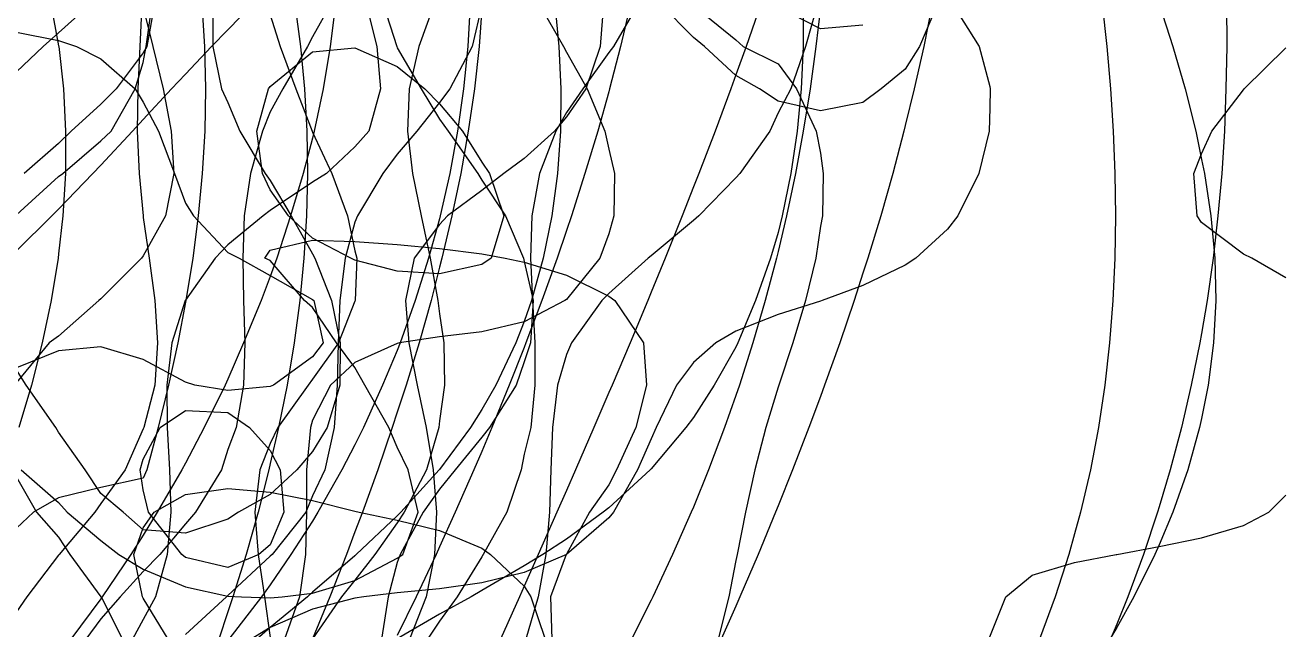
# Model space of a CAD drawing. Header units: metres. Extents: x 350990 to 353010, y 7454990 to 7457010.
# Drawn here: x 352252.1 to 352548.6, y 7455962.2 to 7456105.1 of the extents above; entities that cross this region are included whole.
import ezdxf

# ---------------------------------------------------------------- set-up
doc = ezdxf.new("R2010")
doc.units = ezdxf.units.M

msp = doc.modelspace()

# ---------------------------------------------------------------- linework, layer by layer
at = {"layer": 'CU_0p2_RL1000'}
msp.add_polyline3d([(352336.712, 7456110, 1000), (352339.888, 7456100, 1000), (352340, 7456099.752, 1000), (352345.638, 7456090, 1000), (352350, 7456082.831, 1000), (352352.07, 7456080, 1000), (352359.063, 7456070, 1000), (352360, 7456068.427, 1000), (352365.574, 7456060, 1000), (352369.841, 7456050, 1000), (352370, 7456049.207, 1000), (352372.097, 7456040, 1000), (352371.525, 7456030, 1000), (352370, 7456025.58, 1000), (352368.112, 7456020, 1000), (352361.81, 7456010, 1000), (352360, 7456007.766, 1000), (352353.669, 7456000, 1000), (352350, 7455995.486, 1000), (352346.097, 7455990, 1000), (352340.703, 7455980, 1000), (352340, 7455978.101, 1000), (352337.886, 7455970, 1000), (352336.26, 7455960, 1000)], dxfattribs=at)
at = {"layer": 'CU_0p2_RL1100'}
msp.add_polyline3d([(352373.55, 7456110, 1100), (352379.275, 7456100, 1100), (352380, 7456098.713, 1100), (352384.863, 7456090, 1100), (352389.028, 7456080, 1100), (352390, 7456075.802, 1100), (352391.313, 7456070, 1100), (352391.2, 7456060, 1100), (352390, 7456055.744, 1100), (352387.91, 7456050, 1100), (352380, 7456040.271, 1100), (352379.596, 7456040, 1100), (352370, 7456034.96, 1100), (352360, 7456032.623, 1100), (352350, 7456031.419, 1100), (352340.56, 7456030, 1100), (352340, 7456029.886, 1100), (352330, 7456025.365, 1100), (352324.254, 7456020, 1100), (352320, 7456011.735, 1100), (352319.489, 7456010, 1100), (352318.556, 7456000, 1100), (352318.526, 7455990, 1100), (352318.292, 7455980, 1100), (352316.893, 7455970, 1100), (352313.373, 7455960, 1100)], dxfattribs=at)
at = {"layer": 'CU_0p2_RL1200'}
msp.add_polyline3d([(352360, 7456109.791, 1200), (352357.689, 7456100, 1200), (352352.446, 7456090, 1200), (352350, 7456086.782, 1200), (352344.629, 7456080, 1200), (352340, 7456074.588, 1200), (352336.607, 7456070, 1200), (352330.598, 7456060, 1200), (352330, 7456058.503, 1200), (352327.686, 7456050, 1200), (352326.4, 7456040, 1200), (352326.007, 7456030, 1200), (352325.831, 7456020, 1200), (352325.121, 7456010, 1200), (352322.924, 7456000, 1200), (352320, 7455993.85, 1200), (352318.366, 7455990, 1200), (352310.412, 7455980, 1200), (352310, 7455979.615, 1200), (352300, 7455970.316, 1200), (352299.67, 7455970, 1200), (352290, 7455961.144, 1200)], dxfattribs=at)
at = {"layer": 'CU_0p2_RL600'}
for points in [[(352467.661, 7456110, 600), (352463.395, 7456100, 600), (352460, 7456094.668, 600), (352454.375, 7456090, 600), (352450, 7456086.779, 600), (352440, 7456084.802, 600), (352430, 7456087.127, 600), (352425.634, 7456090, 600), (352420, 7456093.2, 600), (352412.633, 7456100, 600), (352410, 7456102.156, 600), (352402.198, 7456110, 600)], [(352251.107, 7456000, 600), (352260, 7455992.329, 600), (352262.049, 7455990, 600), (352270, 7455983.34, 600), (352274.257, 7455980, 600), (352280, 7455976.578, 600), (352290, 7455972.414, 600), (352300, 7455970.149, 600), (352303.209, 7455970, 600), (352310, 7455969.762, 600), (352312.837, 7455970, 600), (352320, 7455970.908, 600), (352330, 7455973.921, 600), (352340, 7455979.188, 600), (352341.298, 7455980, 600), (352344.975, 7455990, 600), (352342.622, 7456000, 600), (352340, 7456005.411, 600), (352337.992, 7456010, 600), (352332.353, 7456020, 600), (352330, 7456024.17, 600), (352325.684, 7456030, 600), (352320, 7456038.377, 600), (352318.069, 7456040, 600), (352310, 7456049.448, 600), (352308.7, 7456050, 600), (352310, 7456051.902, 600), (352320, 7456054.27, 600), (352330, 7456053.961, 600), (352340, 7456053.283, 600), (352350, 7456052.338, 600), (352360, 7456051.033, 600), (352365.522, 7456050, 600), (352370, 7456049.06, 600), (352380, 7456046.026, 600), (352390, 7456041.023, 600), (352391.407, 7456040, 600), (352398.156, 7456030, 600), (352398.938, 7456020, 600), (352396.367, 7456010, 600), (352391.83, 7456000, 600), (352390, 7455996.524, 600), (352385.42, 7455990, 600), (352380, 7455980.108, 600), (352379.907, 7455980, 600), (352376.239, 7455970, 600), (352376.548, 7455960, 600)]]:
    msp.add_polyline3d(points, dxfattribs=at)
at = {"layer": 'CU_0p2_RL700'}
for points in [[(352410, 7456109.709, 700), (352420, 7456101.607, 700), (352421.747, 7456100, 700), (352430, 7456095.95, 700), (352434.341, 7456090, 700), (352438.973, 7456080, 700), (352440, 7456074.828, 700), (352440.637, 7456070, 700), (352440.46, 7456060, 700), (352440, 7456057.553, 700), (352438.934, 7456050, 700), (352436.502, 7456040, 700), (352433.461, 7456030, 700), (352430.146, 7456020, 700), (352430, 7456019.554, 700), (352427.116, 7456010, 700), (352424.47, 7456000, 700), (352422.264, 7455990, 700), (352420.298, 7455980, 700), (352420, 7455978.604, 700), (352418.317, 7455970, 700), (352415.796, 7455960, 700)], [(352450, 7456105.089, 700), (352440, 7456104.217, 700), (352430, 7456109.353, 700)]]:
    msp.add_polyline3d(points, dxfattribs=at)
at = {"layer": 'CU_0p2_RL800'}
msp.add_polyline3d([(352439.29, 7456110, 800), (352436.444, 7456100, 800), (352432.989, 7456090, 800), (352430, 7456084.351, 800), (352428.079, 7456080, 800), (352420.964, 7456070, 800), (352420, 7456068.981, 800), (352411.27, 7456060, 800), (352410, 7456058.893, 800), (352400, 7456050.566, 800), (352399.309, 7456050, 800), (352390, 7456041.676, 800), (352388.323, 7456040, 800), (352381.153, 7456030, 800), (352380, 7456027.277, 800), (352377.853, 7456020, 800), (352376.677, 7456010, 800), (352376.325, 7456000, 800), (352375.98, 7455990, 800), (352375.088, 7455980, 800), (352373.295, 7455970, 800), (352370.4, 7455960, 800)], dxfattribs=at)
at = {"layer": 'CU_0p2_RL900'}
msp.add_polyline3d([(352396.896, 7456110, 900), (352391.084, 7456100, 900), (352390, 7456098.579, 900), (352383.886, 7456090, 900), (352380, 7456084.438, 900), (352377.507, 7456080, 900), (352373.643, 7456070, 900), (352371.796, 7456060, 900), (352371.481, 7456050, 900), (352371.954, 7456040, 900), (352372.5, 7456030, 900), (352372.532, 7456020, 900), (352371.538, 7456010, 900), (352370, 7456003.757, 900), (352369.294, 7456000, 900), (352365.928, 7455990, 900), (352360.324, 7455980, 900), (352360, 7455979.513, 900), (352354.13, 7455970, 900), (352350, 7455964.274, 900), (352347.169, 7455960, 900)], dxfattribs=at)
at = {"layer": 'CU_0p4_RL1000'}
msp.add_polyline3d([(352310, 7456107.527, 1000), (352312.323, 7456100, 1000), (352316.004, 7456090, 1000), (352319.919, 7456080, 1000), (352320, 7456079.783, 1000), (352324.532, 7456070, 1000), (352328.239, 7456060, 1000), (352330, 7456051.727, 1000), (352330.464, 7456050, 1000), (352330.054, 7456040, 1000), (352330, 7456039.853, 1000), (352326.106, 7456030, 1000), (352320, 7456021.455, 1000), (352318.926, 7456020, 1000), (352311.798, 7456010, 1000), (352310, 7456006.287, 1000), (352307.549, 7456000, 1000), (352306.377, 7455990, 1000), (352307.132, 7455980, 1000), (352308.653, 7455970, 1000), (352310, 7455960.426, 1000)], dxfattribs=at)
at = {"layer": 'CU_0p4_RL1100'}
msp.add_polyline3d([(352332.632, 7456110, 1100), (352335.157, 7456100, 1100), (352336.071, 7456090, 1100), (352333.257, 7456080, 1100), (352330, 7456076.364, 1100), (352323.278, 7456070, 1100), (352320, 7456067.963, 1100), (352310, 7456061.319, 1100), (352308.285, 7456060, 1100), (352300, 7456053.193, 1100), (352296.945, 7456050, 1100), (352290, 7456040.137, 1100), (352289.926, 7456040, 1100), (352286.767, 7456030, 1100), (352285.581, 7456020, 1100), (352285.647, 7456010, 1100), (352286.196, 7456000, 1100), (352286.47, 7455990, 1100), (352285.67, 7455980, 1100), (352282.867, 7455970, 1100), (352280, 7455964.653, 1100), (352277.443, 7455960, 1100)], dxfattribs=at)
at = {"layer": 'CU_0p4_RL1200'}
msp.add_polyline3d([(352324.347, 7456110, 1200), (352320, 7456102.281, 1200), (352318.835, 7456100, 1200), (352312.939, 7456090, 1200), (352310, 7456084.612, 1200), (352308.156, 7456080, 1200), (352305.325, 7456070, 1200), (352303.86, 7456060, 1200), (352303.481, 7456050, 1200), (352303.706, 7456040, 1200), (352303.965, 7456030, 1200), (352303.64, 7456020, 1200), (352301.971, 7456010, 1200), (352300, 7456004.823, 1200), (352298.44, 7456000, 1200), (352292.366, 7455990, 1200), (352290, 7455987.286, 1200), (352283.9, 7455980, 1200), (352280, 7455976.033, 1200), (352274.548, 7455970, 1200), (352270, 7455964.854, 1200), (352266.384, 7455960, 1200)], dxfattribs=at)
at = {"layer": 'CU_0p4_RL700'}
msp.add_polyline3d([(352310, 7456066.153, 700), (352308.15, 7456070, 700), (352306.842, 7456080, 700), (352309.615, 7456090, 700), (352310, 7456090.56, 700), (352320, 7456098.776, 700), (352330, 7456099.689, 700), (352340, 7456095.287, 700), (352346.491, 7456090, 700), (352350, 7456086.451, 700), (352355.404, 7456080, 700), (352360, 7456072.681, 700), (352361.813, 7456070, 700), (352365.207, 7456060, 700), (352362.164, 7456050, 700), (352360, 7456048.518, 700), (352350, 7456046.343, 700), (352340, 7456046.944, 700), (352330, 7456049.526, 700), (352329.032, 7456050, 700), (352320, 7456054.742, 700), (352314.285, 7456060, 700)], close=True, dxfattribs=at)
msp.add_polyline3d([(352285.863, 7455960, 700), (352280, 7455969.689, 700), (352279.8, 7455970, 700), (352277.801, 7455980, 700), (352280, 7455986.361, 700), (352282.592, 7455990, 700), (352290, 7455994.189, 700), (352300, 7455995.58, 700), (352310, 7455994.717, 700), (352320, 7455992.749, 700), (352330, 7455990.252, 700), (352330.987, 7455990, 700), (352340, 7455988.12, 700), (352350, 7455985.726, 700), (352360, 7455981.49, 700), (352362.028, 7455980, 700), (352370, 7455972.558, 700), (352371.534, 7455970, 700), (352374.982, 7455960, 700)], dxfattribs=at)
at = {"layer": 'CU_0p4_RL800'}
for points in [[(352250, 7456060.263, 800), (352260, 7456069.335, 800), (352260.996, 7456070, 800), (352270, 7456077.711, 800), (352272.409, 7456080, 800), (352278.109, 7456090, 800), (352280, 7456096.229, 800), (352280.656, 7456100, 800), (352282.119, 7456110, 800)], [(352388.765, 7456110, 800), (352387.952, 7456100, 800), (352384.538, 7456090, 800), (352380, 7456083.439, 800), (352377.184, 7456080, 800), (352370, 7456073.543, 800), (352365.176, 7456070, 800), (352360, 7456066.019, 800), (352351.841, 7456060, 800), (352350, 7456057.944, 800), (352343.999, 7456050, 800), (352341.947, 7456040, 800), (352342.769, 7456030, 800), (352344.737, 7456020, 800), (352346.835, 7456010, 800), (352348.463, 7456000, 800), (352349.241, 7455990, 800), (352348.837, 7455980, 800), (352346.866, 7455970, 800), (352342.935, 7455960, 800)]]:
    msp.add_polyline3d(points, dxfattribs=at)
at = {"layer": 'CU_0p4_RL900'}
msp.add_polyline3d([(352348.726, 7456110, 900), (352345.083, 7456100, 900), (352342.811, 7456090, 900), (352342.447, 7456080, 900), (352343.631, 7456070, 900), (352345.65, 7456060, 900), (352347.816, 7456050, 900), (352349.63, 7456040, 900), (352350, 7456036.876, 900), (352350.992, 7456030, 900), (352351.207, 7456020, 900), (352350, 7456011.599, 900), (352349.809, 7456010, 900), (352346.907, 7456000, 900), (352341.674, 7455990, 900), (352340, 7455987.522, 900), (352334.686, 7455980, 900), (352330, 7455973.947, 900), (352326.824, 7455970, 900), (352320, 7455960.069, 900)], dxfattribs=at)
at = {"layer": 'CU_0p8_RL1000'}
for points in [[(352250, 7456171.023, 1000), (352259.757, 7456170, 1000), (352260, 7456169.789, 1000), (352267.406, 7456160, 1000), (352270, 7456154.62, 1000), (352271.583, 7456150, 1000), (352273.724, 7456140, 1000), (352275.418, 7456130, 1000), (352277.327, 7456120, 1000), (352279.777, 7456110, 1000), (352280, 7456109.223, 1000), (352282.219, 7456100, 1000), (352284.661, 7456090, 1000), (352286.603, 7456080, 1000), (352287.205, 7456070, 1000), (352285.276, 7456060, 1000), (352280, 7456050.554, 1000), (352279.578, 7456050, 1000), (352270, 7456040.414, 1000), (352269.462, 7456040, 1000), (352260, 7456031.601, 1000), (352257.785, 7456030, 1000), (352250, 7456020.683, 1000)], [(352250, 7455998.331, 1000), (352254.752, 7455990, 1000), (352260, 7455984.096, 1000), (352262.62, 7455980, 1000), (352270, 7455970.053, 1000), (352270.031, 7455970, 1000), (352275.058, 7455960, 1000), (352277.955, 7455950, 1000), (352277.09, 7455940, 1000), (352270.417, 7455930, 1000), (352270, 7455929.641, 1000), (352260, 7455926.856, 1000), (352250, 7455928.985, 1000)]]:
    msp.add_polyline3d(points, dxfattribs=at)
at = {"layer": 'CU_0p8_RL1100'}
msp.add_polyline3d([(352250, 7456123.148, 1100), (352258.955, 7456130, 1100), (352260, 7456130.9, 1100), (352270, 7456131.501, 1100), (352271.619, 7456130, 1100), (352280, 7456121.223, 1100), (352280.553, 7456120, 1100), (352282.616, 7456110, 1100), (352280.852, 7456100, 1100), (352280, 7456098.57, 1100), (352273.56, 7456090, 1100), (352270, 7456086.394, 1100), (352262.924, 7456080, 1100), (352260, 7456077.108, 1100), (352251.861, 7456070, 1100)], dxfattribs=at)
at = {"layer": 'CU_0p8_RL1200'}
msp.add_polyline3d([(352279.689, 7456110, 1200), (352279.215, 7456100, 1200), (352278.708, 7456090, 1200), (352278.586, 7456080, 1200), (352279.027, 7456070, 1200), (352279.953, 7456060, 1200), (352280, 7456059.624, 1200), (352281.398, 7456050, 1200), (352282.689, 7456040, 1200), (352283.318, 7456030, 1200), (352282.72, 7456020, 1200), (352280.139, 7456010, 1200), (352280, 7456009.711, 1200), (352275.748, 7456000, 1200), (352270, 7455992.048, 1200), (352268.582, 7455990, 1200), (352260.14, 7455980, 1200), (352260, 7455979.838, 1200), (352252.483, 7455970, 1200), (352250, 7455966.448, 1200)], dxfattribs=at)
at = {"layer": 'CU_0p8_RL800'}
msp.add_polyline3d([(352280, 7455995.338, 800), (352279.284, 7456000, 800), (352280, 7456002.577, 800), (352283.994, 7456010, 800), (352290, 7456014.022, 800), (352300, 7456013.544, 800), (352305.104, 7456010, 800), (352310, 7456004.633, 800), (352312.314, 7456000, 800), (352313.205, 7455990, 800), (352310, 7455982.315, 800), (352307.3, 7455980, 800), (352300, 7455976.925, 800), (352290, 7455979.303, 800), (352289.13, 7455980, 800), (352281.198, 7455990, 800)], close=True, dxfattribs=at)
at = {"layer": 'CU_0p8_RL900'}
msp.add_polyline3d([(352296.413, 7456110, 900), (352296.401, 7456100, 900), (352298.489, 7456090, 900), (352300, 7456086.794, 900), (352302.847, 7456080, 900), (352308.804, 7456070, 900), (352310, 7456068.365, 900), (352314.974, 7456060, 900), (352320, 7456051.024, 900), (352320.493, 7456050, 900), (352324.431, 7456040, 900), (352326.553, 7456030, 900), (352326.418, 7456020, 900), (352323.417, 7456010, 900), (352320, 7456004.32, 900), (352316.27, 7456000, 900), (352310, 7455994.179, 900), (352302.486, 7455990, 900), (352300, 7455988.34, 900), (352290, 7455985.031, 900), (352280, 7455985.868, 900), (352275.217, 7455990, 900), (352270, 7455994.474, 900), (352266.254, 7456000, 900), (352260, 7456008.953, 900), (352259.308, 7456010, 900), (352252.324, 7456020, 900), (352250, 7456023.657, 900)], dxfattribs=at)
at = {"layer": 'IMP_RL500'}
msp.add_polyline3d([(352305.895, 7456110, 500), (352300, 7456104.005, 500), (352296.128, 7456100, 500), (352290, 7456093.507, 500), (352286.701, 7456090, 500), (352280, 7456082.759, 500), (352277.417, 7456080, 500), (352270, 7456072.033, 500), (352268.057, 7456070, 500), (352260, 7456061.625, 500), (352258.373, 7456060, 500), (352250, 7456051.775, 500)], dxfattribs=at)
at = {"layer": 'IMP_RL600'}
msp.add_polyline3d([(352267.55, 7456110, 600), (352260, 7456103.29, 600), (352256.363, 7456100, 600), (352250, 7456094.063, 600)], dxfattribs=at)
at = {"layer": 'PHY_RL1000'}
for points in [[(352520.04, 7456110, 1000), (352523.302, 7456100, 1000), (352526.2, 7456090, 1000), (352528.677, 7456080, 1000), (352530, 7456073.347, 1000), (352530.718, 7456070, 1000), (352532.266, 7456060, 1000), (352533.18, 7456050, 1000), (352533.408, 7456040, 1000), (352532.903, 7456030, 1000), (352531.629, 7456020, 1000), (352530, 7456012.118, 1000), (352529.58, 7456010, 1000), (352526.829, 7456000, 1000), (352523.295, 7455990, 1000), (352520, 7455982.347, 1000), (352519.012, 7455980, 1000), (352514.063, 7455970, 1000), (352510, 7455962.82, 1000), (352508.405, 7455960, 1000)], [(352250, 7456103.402, 1000), (352260, 7456101.416, 1000), (352264.197, 7456100, 1000), (352270, 7456097.147, 1000), (352278.081, 7456090, 1000), (352280, 7456086.868, 1000), (352283.584, 7456080, 1000), (352287.355, 7456070, 1000), (352290, 7456062.992, 1000), (352291.832, 7456060, 1000), (352300, 7456051.349, 1000), (352302.655, 7456050, 1000), (352310, 7456045.954, 1000), (352320, 7456040.24, 1000), (352320.271, 7456040, 1000), (352322.505, 7456030, 1000), (352320, 7456026.727, 1000), (352310.779, 7456020, 1000), (352310, 7456019.729, 1000), (352300, 7456018.773, 1000), (352292.167, 7456020, 1000), (352290, 7456020.718, 1000), (352280, 7456026.131, 1000), (352270, 7456029.117, 1000), (352260, 7456028.176, 1000), (352250, 7456024.148, 1000)]]:
    msp.add_polyline3d(points, dxfattribs=at)
at = {"layer": 'PHY_RL1100'}
msp.add_polyline3d([(352440, 7456109.151, 1100), (352438.944, 7456100, 1100), (352437.561, 7456090, 1100), (352435.943, 7456080, 1100), (352434.083, 7456070, 1100), (352431.974, 7456060, 1100), (352430, 7456051.64, 1100), (352429.605, 7456050, 1100), (352426.949, 7456040, 1100), (352424.03, 7456030, 1100), (352420.843, 7456020, 1100), (352420, 7456017.549, 1100), (352417.343, 7456010, 1100), (352413.558, 7456000, 1100), (352410, 7455991.23, 1100), (352409.489, 7455990, 1100), (352405.08, 7455980, 1100), (352400.394, 7455970, 1100), (352400, 7455969.202, 1100), (352395.361, 7455960, 1100)], dxfattribs=at)
at = {"layer": 'PHY_RL1200'}
msp.add_polyline3d([(352395.093, 7456110, 1200), (352392.753, 7456100, 1200), (352390.191, 7456090, 1200), (352390, 7456089.313, 1200), (352387.375, 7456080, 1200), (352384.363, 7456070, 1200), (352381.168, 7456060, 1200), (352380, 7456056.532, 1200), (352377.759, 7456050, 1200), (352374.168, 7456040, 1200), (352370.426, 7456030, 1200), (352370, 7456028.903, 1200), (352366.478, 7456020, 1200), (352362.386, 7456010, 1200), (352360, 7456004.345, 1200), (352358.135, 7456000, 1200), (352353.719, 7455990, 1200), (352350, 7455981.819, 1200), (352349.163, 7455980, 1200), (352344.447, 7455970, 1200), (352340, 7455960.855, 1200)], dxfattribs=at)
at = {"layer": 'PHY_RL800'}
for points in [[(352550, 7456045.389, 800), (352541.901, 7456050, 800), (352540, 7456050.945, 800), (352530, 7456058.419, 800), (352528.975, 7456060, 800), (352528.198, 7456070, 800), (352530, 7456074.699, 800), (352532.463, 7456080, 800), (352540, 7456089.832, 800), (352540.149, 7456090, 800), (352550, 7456099.71, 800)], [(352480, 7455960.561, 800), (352483.809, 7455970, 800), (352490, 7455975.146, 800), (352500, 7455978.144, 800), (352509.912, 7455980, 800), (352510, 7455980.014, 800), (352520, 7455981.886, 800), (352530, 7455983.963, 800), (352540, 7455986.888, 800), (352545.957, 7455990, 800), (352550, 7455994.043, 800)]]:
    msp.add_polyline3d(points, dxfattribs=at)
at = {"layer": 'PHY_RL900'}
msp.add_polyline3d([(352471.168, 7456110, 900), (352477.483, 7456100, 900), (352480, 7456090.592, 900), (352480.105, 7456090, 900), (352480, 7456085.504, 900), (352479.875, 7456080, 900), (352477.391, 7456070, 900), (352472.501, 7456060, 900), (352470, 7456056.875, 900), (352462.527, 7456050, 900), (352460, 7456048.348, 900), (352450, 7456043.565, 900), (352440.398, 7456040, 900), (352440, 7456039.859, 900), (352430, 7456036.752, 900), (352420, 7456032.775, 900), (352415.253, 7456030, 900), (352410, 7456025.398, 900), (352405.979, 7456020, 900), (352401.146, 7456010, 900), (352400, 7456007.372, 900), (352396.797, 7456000, 900), (352391.073, 7455990, 900), (352390, 7455988.687, 900), (352380.007, 7455980, 900), (352380, 7455979.995, 900), (352370, 7455975.813, 900), (352360, 7455973.364, 900), (352350, 7455971.952, 900), (352340, 7455970.959, 900), (352332.123, 7455970, 900), (352330, 7455969.69, 900), (352320, 7455967.088, 900), (352310, 7455962.765, 900), (352305.488, 7455960, 900)], dxfattribs=at)
at = {"layer": 'POT_RL1000'}
msp.add_polyline3d([(352315.803, 7456110, 1000), (352317.169, 7456100, 1000), (352318.113, 7456090, 1000), (352318.648, 7456080, 1000), (352318.786, 7456070, 1000), (352318.541, 7456060, 1000), (352317.924, 7456050, 1000), (352316.947, 7456040, 1000), (352315.621, 7456030, 1000), (352313.956, 7456020, 1000), (352311.965, 7456010, 1000), (352310, 7456001.499, 1000), (352309.665, 7456000, 1000), (352307.117, 7455990, 1000), (352304.286, 7455980, 1000), (352301.183, 7455970, 1000), (352300, 7455966.503, 1000), (352297.845, 7455960, 1000)], dxfattribs=at)
at = {"layer": 'POT_RL1100'}
msp.add_polyline3d([(352293.807, 7456110, 1100), (352294.496, 7456100, 1100), (352294.72, 7456090, 1100), (352294.52, 7456080, 1100), (352293.928, 7456070, 1100), (352292.974, 7456060, 1100), (352291.681, 7456050, 1100), (352290.069, 7456040, 1100), (352290, 7456039.648, 1100), (352288.171, 7456030, 1100), (352285.992, 7456020, 1100), (352283.545, 7456010, 1100), (352280.84, 7456000, 1100), (352280, 7455998.05, 1100), (352270, 7455995.838, 1100), (352260, 7455993.432, 1100), (352254.076, 7455990, 1100), (352250, 7455986.221, 1100)], dxfattribs=at)
at = {"layer": 'POT_RL500'}
msp.add_polyline3d([(352535.939, 7456110, 500), (352535.99, 7456100, 500), (352535.826, 7456090, 500), (352535.436, 7456080, 500), (352534.807, 7456070, 500), (352533.925, 7456060, 500), (352532.776, 7456050, 500), (352531.341, 7456040, 500), (352530, 7456032.262, 500), (352529.614, 7456030, 500), (352527.617, 7456020, 500), (352525.295, 7456010, 500), (352522.633, 7456000, 500), (352520, 7455991.274, 500), (352519.619, 7455990, 500), (352516.301, 7455980, 500), (352512.612, 7455970, 500), (352510, 7455963.556, 500), (352508.556, 7455960, 500)], dxfattribs=at)
at = {"layer": 'POT_RL600'}
msp.add_polyline3d([(352506.574, 7456110, 600), (352507.657, 7456100, 600), (352508.523, 7456090, 600), (352509.161, 7456080, 600), (352509.556, 7456070, 600), (352509.692, 7456060, 600), (352509.548, 7456050, 600), (352509.103, 7456040, 600), (352508.333, 7456030, 600), (352507.21, 7456020, 600), (352505.708, 7456010, 600), (352503.794, 7456000, 600), (352501.44, 7455990, 600), (352500, 7455984.876, 600), (352498.659, 7455980, 600), (352495.448, 7455970, 600), (352491.737, 7455960, 600)], dxfattribs=at)
at = {"layer": 'POT_RL700'}
msp.add_polyline3d([(352466.387, 7456110, 700), (352464.403, 7456100, 700), (352462.163, 7456090, 700), (352460, 7456081.33, 700), (352459.687, 7456080, 700), (352457.078, 7456070, 700), (352454.238, 7456060, 700), (352451.168, 7456050, 700), (352450, 7456046.472, 700), (352447.958, 7456040, 700), (352444.584, 7456030, 700), (352440.996, 7456020, 700), (352440, 7456017.383, 700), (352437.295, 7456010, 700), (352433.435, 7456000, 700), (352430, 7455991.525, 700), (352429.398, 7455990, 700), (352425.27, 7455980, 700), (352420.973, 7455970, 700), (352420, 7455967.824, 700), (352416.56, 7455960, 700)], dxfattribs=at)
at = {"layer": 'POT_RL800'}
msp.add_polyline3d([(352425.879, 7456110, 800), (352422.425, 7456100, 800), (352420, 7456093.355, 800), (352418.822, 7456090, 800), (352415.114, 7456080, 800), (352411.263, 7456070, 800), (352410, 7456066.862, 800), (352407.328, 7456060, 800), (352403.301, 7456050, 800), (352400, 7456042.037, 800), (352399.177, 7456040, 800), (352395.007, 7456030, 800), (352390.758, 7456020, 800), (352390, 7456018.258, 800), (352386.462, 7456010, 800), (352382.121, 7456000, 800), (352380, 7455995.181, 800), (352377.731, 7455990, 800), (352373.31, 7455980, 800), (352370, 7455972.549, 800), (352368.86, 7455970, 800), (352364.364, 7455960, 800)], dxfattribs=at)
at = {"layer": 'POT_RL900'}
msp.add_polyline3d([(352360, 7456108.981, 900), (352359.327, 7456100, 900), (352358.221, 7456090, 900), (352356.777, 7456080, 900), (352355.011, 7456070, 900), (352352.936, 7456060, 900), (352350.565, 7456050, 900), (352350, 7456047.889, 900), (352347.984, 7456040, 900), (352345.166, 7456030, 900), (352342.101, 7456020, 900), (352340, 7456013.65, 900), (352338.831, 7456010, 900), (352335.402, 7456000, 900), (352331.772, 7455990, 900), (352330, 7455985.372, 900), (352327.981, 7455980, 900), (352324.044, 7455970, 900), (352320, 7455960.132, 900)], dxfattribs=at)
at = {"layer": 'QMP_RL500'}
msp.add_polyline3d([(352435.902, 7456110, 500), (352435.918, 7456100, 500), (352435.449, 7456090, 500), (352434.481, 7456080, 500), (352432.999, 7456070, 500), (352430.991, 7456060, 500), (352430, 7456056.096, 500), (352428.218, 7456050, 500), (352424.665, 7456040, 500), (352420.464, 7456030, 500), (352420, 7456029.039, 500), (352414.898, 7456020, 500), (352410, 7456012.366, 500), (352408.215, 7456010, 500), (352400, 7456000.267, 500), (352399.736, 7456000, 500), (352390, 7455991.079, 500), (352388.646, 7455990, 500), (352380, 7455983.685, 500), (352374.406, 7455980, 500), (352370, 7455977.314, 500), (352360, 7455971.506, 500), (352357.438, 7455970, 500), (352350, 7455965.918, 500), (352340, 7455960.108, 500)], dxfattribs=at)
at = {"layer": 'QMP_RL600'}
msp.add_polyline3d([(352377.234, 7456110, 600), (352378.215, 7456100, 600), (352378.665, 7456090, 600), (352378.553, 7456080, 600), (352377.845, 7456070, 600), (352376.502, 7456060, 600), (352374.48, 7456050, 600), (352371.731, 7456040, 600), (352370, 7456035.033, 600), (352368.046, 7456030, 600), (352363.278, 7456020, 600), (352360, 7456014.264, 600), (352357.322, 7456010, 600), (352350, 7456000.096, 600), (352349.924, 7456000, 600), (352340.875, 7455990, 600), (352340, 7455989.147, 600), (352330.323, 7455980, 600), (352330, 7455979.727, 600), (352320, 7455971.121, 600), (352318.764, 7455970, 600), (352310, 7455962.79, 600), (352306.861, 7455960, 600)], dxfattribs=at)
at = {"layer": 'QMP_RL700'}
msp.add_polyline3d([(352357.254, 7456110, 700), (352356.692, 7456100, 700), (352355.681, 7456090, 700), (352354.243, 7456080, 700), (352352.401, 7456070, 700), (352350.178, 7456060, 700), (352350, 7456059.318, 700), (352347.386, 7456050, 700), (352344.208, 7456040, 700), (352340.681, 7456030, 700), (352340, 7456028.245, 700), (352336.539, 7456020, 700), (352331.995, 7456010, 700), (352330, 7456005.914, 700), (352326.872, 7456000, 700), (352321.232, 7455990, 700), (352320, 7455987.938, 700), (352314.873, 7455980, 700), (352310, 7455972.849, 700), (352307.922, 7455970, 700), (352300.24, 7455960, 700)], dxfattribs=at)
at = {"layer": 'QMP_RL800'}
msp.add_polyline3d([(352325.431, 7456110, 800), (352324.181, 7456100, 800), (352322.49, 7456090, 800), (352320.408, 7456080, 800), (352320, 7456078.361, 800), (352317.798, 7456070, 800), (352314.819, 7456060, 800), (352311.544, 7456050, 800), (352310, 7456045.699, 800), (352307.825, 7456040, 800), (352303.711, 7456030, 800), (352300, 7456021.485, 800), (352299.31, 7456020, 800), (352294.351, 7456010, 800), (352290, 7456001.605, 800), (352289.113, 7456000, 800), (352283.287, 7455990, 800), (352280, 7455984.58, 800), (352277.039, 7455980, 800), (352270.303, 7455970, 800), (352270, 7455969.567, 800), (352262.881, 7455960, 800)], dxfattribs=at)
at = {"layer": 'QMP_RL900'}
msp.add_polyline3d([(352250, 7456134.906, 900), (352252.099, 7456130, 900), (352255.552, 7456120, 900), (352258.175, 7456110, 900), (352260, 7456100.213, 900), (352260.037, 7456100, 900), (352261.152, 7456090, 900), (352261.655, 7456080, 900), (352261.589, 7456070, 900), (352260.989, 7456060, 900), (352260, 7456051.029, 900), (352259.884, 7456050, 900), (352258.244, 7456040, 900), (352256.137, 7456030, 900), (352253.584, 7456020, 900), (352250.604, 7456010, 900)], dxfattribs=at)

doc.saveas('drawing.dxf')
